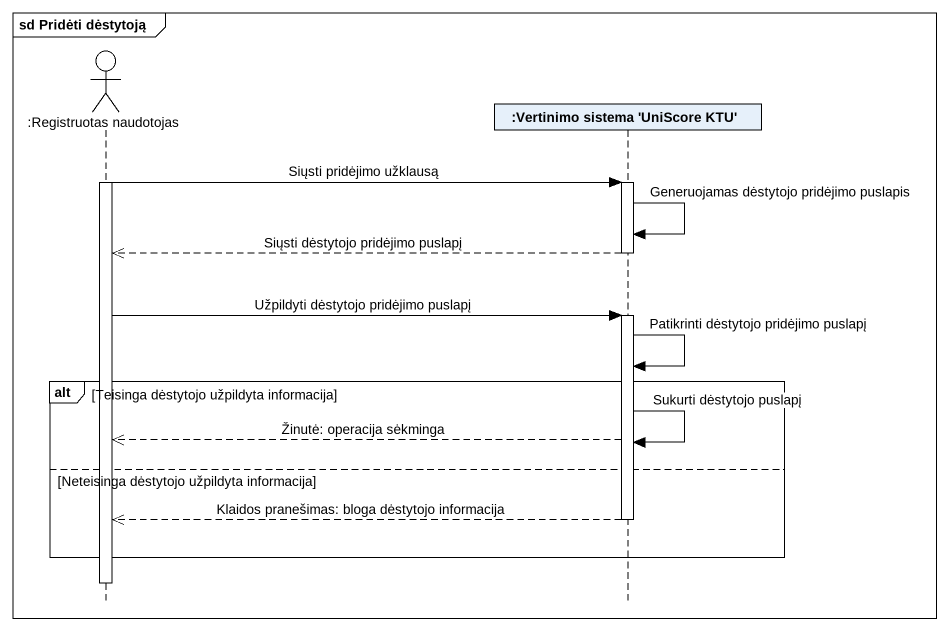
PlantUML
@startuml
mainframe sd Pridėti dėstytoją
hide footbox
actor ":Registruotas naudotojas" as Registruotas_naudotojas
participant ":Vertinimo sistema 'UniScore KTU'" as Vertinimo_sistema_UniScore

activate Registruotas_naudotojas
Registruotas_naudotojas -> Vertinimo_sistema_UniScore : Siųsti pridėjimo užklausą
activate Vertinimo_sistema_UniScore
Vertinimo_sistema_UniScore -> Vertinimo_sistema_UniScore : Generuojamas dėstytojo pridėjimo puslapis
Vertinimo_sistema_UniScore -->> Registruotas_naudotojas : Siųsti dėstytojo pridėjimo puslapį
deactivate Vertinimo_sistema_UniScore
Registruotas_naudotojas -> Vertinimo_sistema_UniScore : Užpildyti dėstytojo pridėjimo puslapį
activate Vertinimo_sistema_UniScore
Vertinimo_sistema_UniScore -> Vertinimo_sistema_UniScore : Patikrinti dėstytojo pridėjimo puslapį
alt Teisinga dėstytojo užpildyta informacija
  Vertinimo_sistema_UniScore -->> Registruotas_naudotojas : Žinutė: operacija sėkminga
  Vertinimo_sistema_UniScore -> Vertinimo_sistema_UniScore : Sukurti dėstytojo puslapį
else Neteisinga dėstytojo užpildyta informacija
  Vertinimo_sistema_UniScore -->> Registruotas_naudotojas : Klaidos pranešimas: bloga dėstytojo informacija
  deactivate Vertinimo_sistema_UniScore
end
deactivate Registruotas_naudotojas
@enduml
